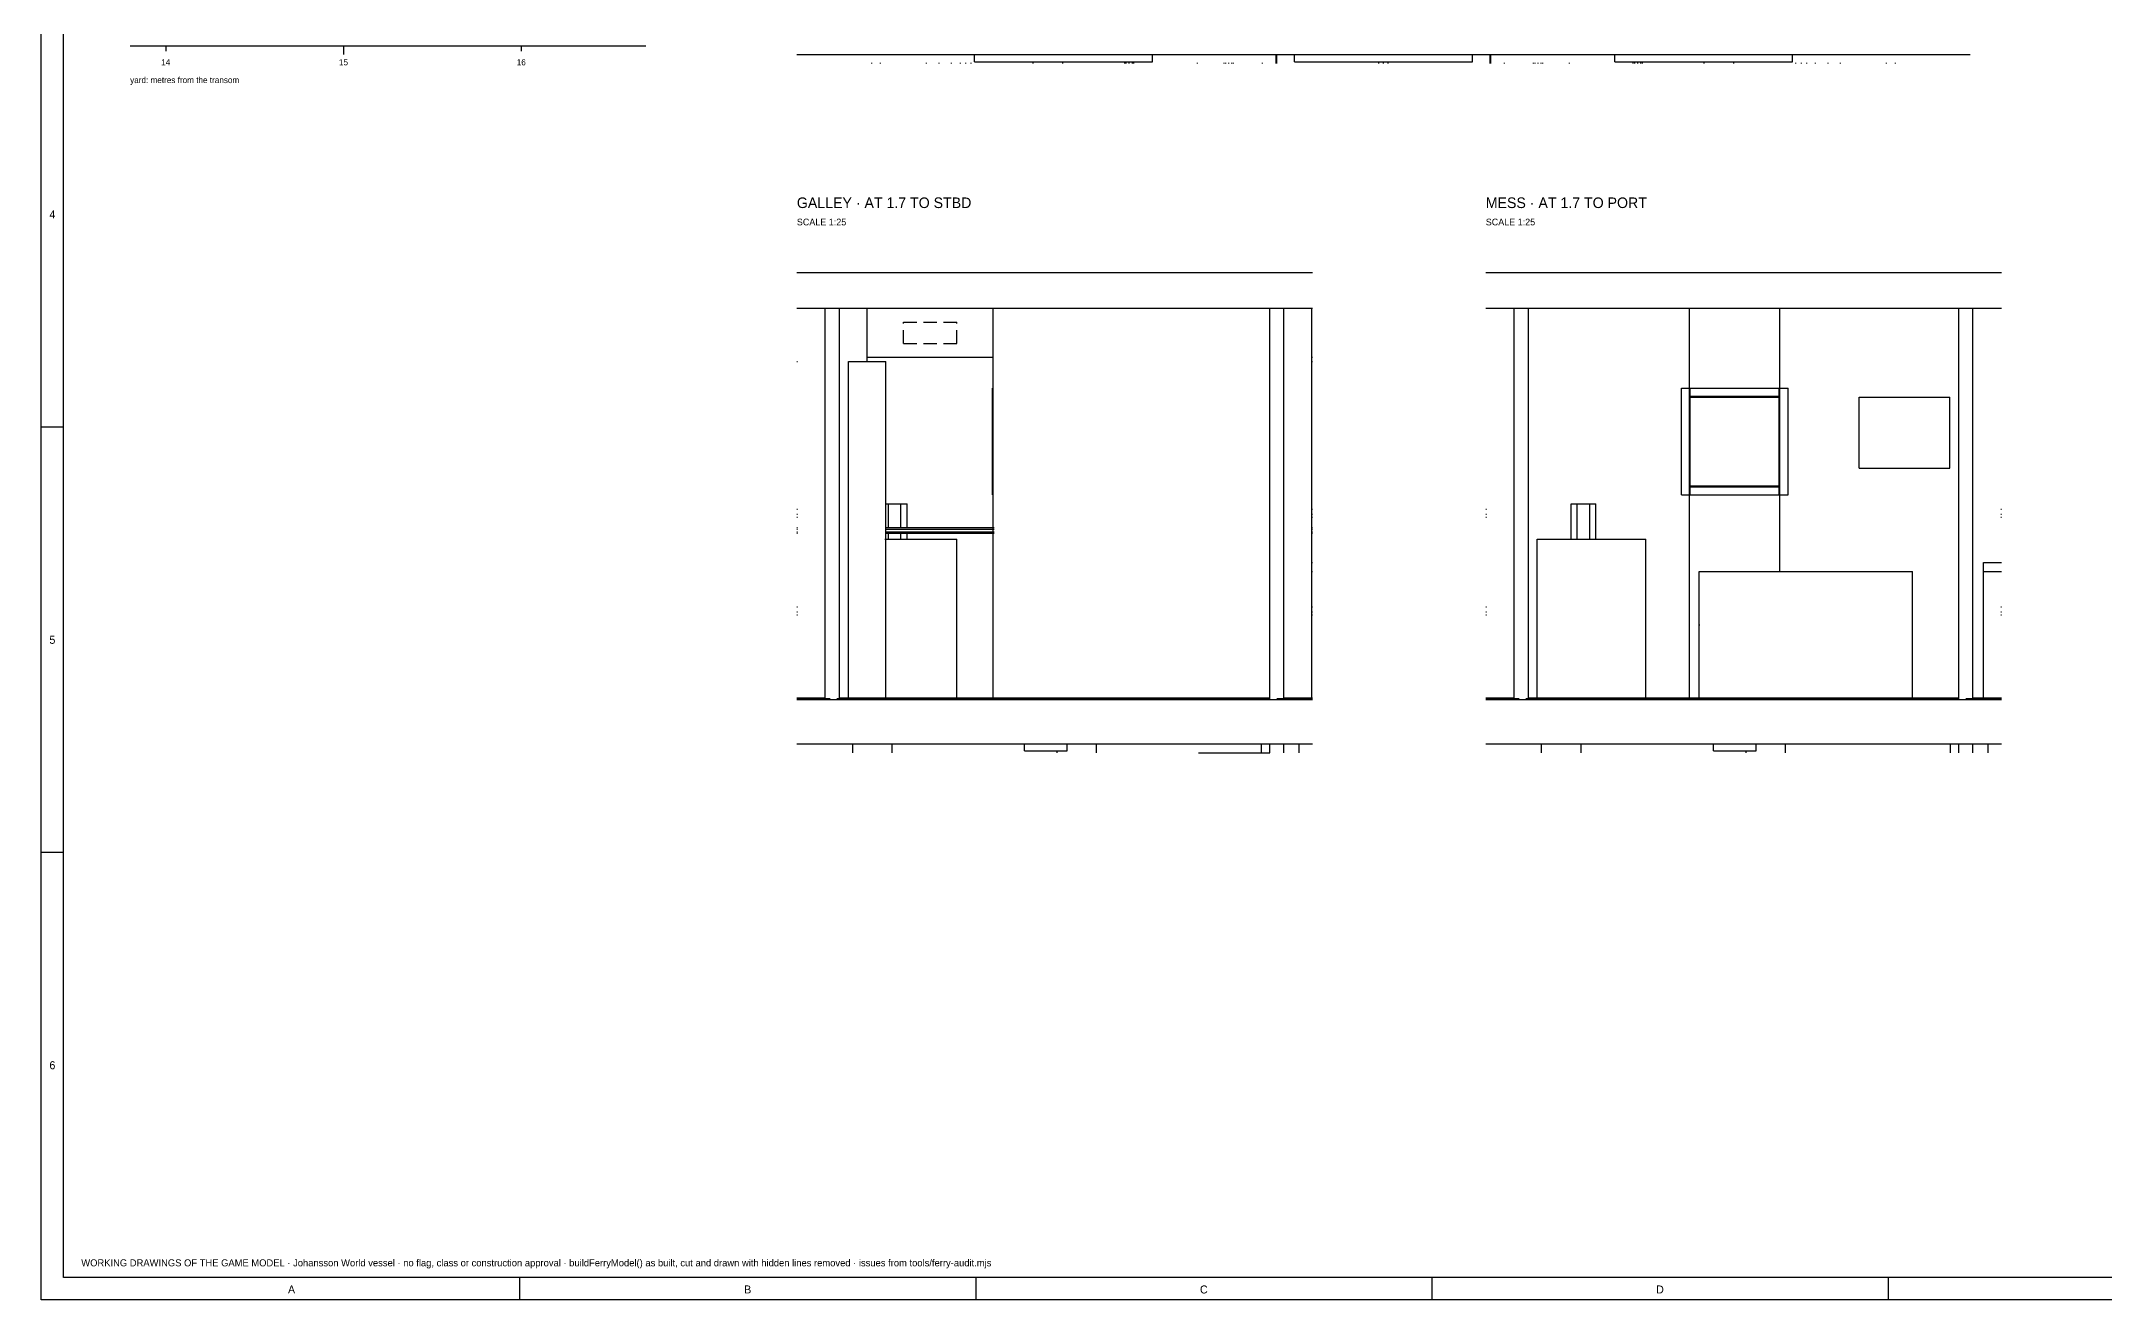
# Model space of a CAD drawing. Extents: x 5 to 836, y 5 to 589.
# Drawn here: x 5 to 469.3, y 5 to 288 of the extents above; entities that cross this region are included whole.
import ezdxf
from ezdxf.enums import TextEntityAlignment as Align

# ---------------------------------------------------------------- set-up
doc = ezdxf.new("R2010")
doc.units = 0
doc.linetypes.add('DASHED', pattern=[4.5, 3, -1.5])
for name, color, linetype in [('CUT', 7, 'CONTINUOUS'), ('DETAIL', 8, 'CONTINUOUS'), ('DIM', 3, 'CONTINUOUS'), ('FRAME', 7, 'CONTINUOUS'), ('MARKING', 4, 'DASHED'), ('MARKUP-TEXT', 1, 'CONTINUOUS'), ('OUTLINE', 7, 'CONTINUOUS'), ('TEXT', 7, 'CONTINUOUS'), ('THIN', 7, 'CONTINUOUS')]:
    doc.layers.add(name, color=color, linetype=linetype)

msp = doc.modelspace()

# ---------------------------------------------------------------- linework, layer by layer
at = {"layer": 'CUT'}
for p, q in [((175, 285), (439, 285)), ((215, 283.4), (215, 285)), ((215, 283.4), (255, 283.4)), ((255, 283.4), (255, 285)), ((359, 283.4), (359, 285)), ((359, 283.4), (399, 283.4)), ((399, 283.4), (399, 285)), ((175, 236), (291, 236)), ((330, 236), (446, 236)), ((175, 228), (291, 228)), ((181.4, 140), (181.4, 228)), ((184.6, 140), (184.6, 228)), ((281.4, 140), (281.4, 228)), ((284.6, 140), (284.6, 228)), ((330, 228), (446, 228)), ((336.4, 140), (336.4, 228)), ((339.6, 140), (339.6, 228)), ((436.4, 140), (436.4, 228)), ((439.6, 140), (439.6, 228)), ((378, 168.8), (426, 168.8)), ((378, 140), (378, 168.8)), ((426, 140), (426, 168.8)), ((175, 140.32), (181.4, 140.32)), ((175, 140.12), (181.4, 140.12)), ((175, 140), (291, 140)), ((184.6, 140.32), (281.4, 140.32)), ((184.6, 140.12), (281.4, 140.12)), ((284.6, 140.32), (291, 140.32)), ((284.6, 140.12), (291, 140.12)), ((330, 140.32), (336.4, 140.32)), ((330, 140.12), (336.4, 140.12)), ((330, 140), (446, 140)), ((339.6, 140.32), (436.4, 140.32)), ((339.6, 140.12), (436.4, 140.12)), ((439.6, 140.32), (446, 140.32)), ((439.6, 140.12), (446, 140.12)), ((175, 130), (291, 130)), ((226.2, 128.4), (226.2, 130)), ((235.8, 128.4), (235.8, 130)), ((281.4, 128), (281.4, 130)), ((284.6, 128), (284.6, 130)), ((330, 130), (446, 130)), ((381.2, 128.4), (381.2, 130)), ((390.8, 128.4), (390.8, 130)), ((436.4, 128), (436.4, 130)), ((439.6, 128), (439.6, 130)), ((226.2, 128.4), (235.8, 128.4)), ((381.2, 128.4), (390.8, 128.4))]:
    msp.add_line(p, q, dxfattribs=at)
at = {"layer": 'DETAIL'}
for p, q in [((175, 285), (439, 285)), ((215, 283.4), (215, 285)), ((215, 283.4), (255, 283.4)), ((234.84, 284.87), (234.84, 285)), ((255, 283.4), (255, 285)), ((265.16, 284.87), (265.16, 285)), ((279.8, 284.87), (279.8, 285)), ((282.84, 283), (282.84, 285)), ((283, 283), (283, 285)), ((287, 283.4), (287, 285)), ((287, 283.4), (327, 283.4)), ((327, 283.4), (327, 285)), ((331, 283), (331, 285)), ((331.16, 283), (331.16, 285)), ((334.2, 284.87), (334.2, 285)), ((348.84, 284.87), (348.84, 285)), ((359, 283.4), (359, 285)), ((359, 283.4), (399, 283.4)), ((379.16, 284.87), (379.16, 285)), ((399, 283.4), (399, 285)), ((193.84, 283), (193.84, 283.13)), ((207, 283), (207, 283.13)), ((211.79, 283), (211.79, 283.13)), ((213, 283), (213, 283.13)), ((214.2, 283), (214.2, 283.13)), ((228.16, 283), (228.16, 283.13)), ((234.84, 283), (234.84, 283.13)), ((248.76, 283), (248.76, 283.14)), ((249.11, 283), (249.11, 283.14)), ((249.8, 283), (249.8, 283.14)), ((250.49, 283), (250.49, 283.14)), ((250.84, 283), (250.84, 283.14)), ((265.16, 283), (265.16, 283.13)), ((271.16, 283), (271.16, 283.14)), ((271.51, 283), (271.51, 283.14)), ((272.2, 283), (272.2, 283.14)), ((272.89, 283), (272.89, 283.14)), ((273.24, 283), (273.24, 283.14)), ((279.8, 283), (279.8, 283.13)), ((305.96, 283), (305.96, 283.14)), ((307, 283), (307, 283.14)), ((308.04, 283), (308.04, 283.14)), ((334.2, 283), (334.2, 283.13)), ((340.76, 283), (340.76, 283.14)), ((341.11, 283), (341.11, 283.14)), ((341.8, 283), (341.8, 283.14)), ((342.49, 283), (342.49, 283.14)), ((342.84, 283), (342.84, 283.14)), ((348.84, 283), (348.84, 283.13)), ((363.16, 283), (363.16, 283.14)), ((363.51, 283), (363.51, 283.14)), ((364.2, 283), (364.2, 283.14)), ((364.89, 283), (364.89, 283.14)), ((365.24, 283), (365.24, 283.14)), ((379.16, 283), (379.16, 283.13)), ((385.84, 283), (385.84, 283.13)), ((399.79, 283), (399.79, 283.13)), ((401, 283), (401, 283.13)), ((402.21, 283), (402.21, 283.13)), ((407, 283), (407, 283.13)), ((420.16, 283), (420.16, 283.13)), ((175, 236), (291, 236)), ((330, 236), (446, 236)), ((175, 228), (291, 228)), ((181.4, 140), (181.4, 228)), ((184.6, 140), (184.6, 228)), ((190.84, 215.83), (190.84, 228)), ((219.16, 140), (219.16, 228)), ((220.84, 227.86), (220.84, 228)), ((241.16, 227.86), (241.16, 228)), ((281.4, 140), (281.4, 228)), ((284.6, 140), (284.6, 228)), ((290.84, 140), (290.84, 228)), ((330, 228), (446, 228)), ((336.4, 140), (336.4, 228)), ((339.6, 140), (339.6, 228)), ((375.84, 140), (375.84, 228)), ((396.16, 168.68), (396.16, 228)), ((436.4, 140), (436.4, 228)), ((439.6, 140), (439.6, 228)), ((175, 216), (175.14, 216)), ((186.6, 216), (195, 216)), ((186.6, 140), (186.6, 216)), ((190.84, 216.96), (219.16, 216.96)), ((195, 140), (195, 216)), ((290.72, 216), (291, 216)), ((290.84, 216.96), (291, 216.96)), ((219, 186), (219, 210)), ((219, 210), (219.27, 210)), ((374, 186), (374, 210)), ((374, 210), (398, 210)), ((376, 186), (376, 210)), ((396, 186), (396, 210)), ((398, 186), (398, 210)), ((375.84, 208.16), (396.16, 208.16)), ((376, 208), (396, 208)), ((414, 208), (434.4, 208)), ((414, 192), (414, 208)), ((434.4, 192), (434.4, 208)), ((414, 192), (434.4, 192)), ((219, 186), (219.27, 186)), ((374, 186), (398, 186)), ((375.84, 187.84), (396.16, 187.84)), ((376, 188), (396, 188)), ((175, 182.81), (175.14, 182.81)), ((175, 181.69), (175.14, 181.69)), ((194.84, 184), (199.8, 184)), ((195.6, 178.48), (195.6, 184)), ((198.4, 178.48), (198.4, 184)), ((199.8, 178.48), (199.8, 184)), ((290.86, 182.81), (291, 182.81)), ((290.86, 181.69), (291, 181.69)), ((330, 182.81), (330.14, 182.81)), ((330, 181.69), (330.14, 181.69)), ((349.2, 184), (354.8, 184)), ((349.2, 176), (349.2, 184)), ((350.6, 176), (350.6, 184)), ((353.4, 176), (353.4, 184)), ((354.8, 176), (354.8, 184)), ((445.86, 182.81), (446, 182.81)), ((445.86, 181.69), (446, 181.69)), ((175, 181), (175.14, 181)), ((175, 178.64), (175.14, 178.64)), ((175, 178.32), (175.14, 178.32)), ((175, 177.68), (175.14, 177.68)), ((175, 177.36), (175.14, 177.36)), ((194.87, 178.64), (219.36, 178.64)), ((194.87, 178.32), (219.36, 178.32)), ((194.87, 177.68), (219.36, 177.68)), ((194.87, 177.36), (219.36, 177.36)), ((195.6, 176), (195.6, 177.52)), ((198.4, 176), (198.4, 177.52)), ((199.8, 176), (199.8, 177.52)), ((290.72, 178.64), (291, 178.64)), ((290.72, 178.32), (291, 178.32)), ((290.72, 177.68), (291, 177.68)), ((290.72, 177.36), (291, 177.36)), ((290.86, 181), (291, 181)), ((330, 181), (330.14, 181)), ((445.86, 181), (446, 181)), ((194.83, 176), (211, 176)), ((211, 140), (211, 176)), ((341.6, 176), (366, 176)), ((341.6, 140), (341.6, 176)), ((366, 140), (366, 176)), ((290.86, 170.8), (291, 170.8)), ((290.86, 168.8), (291, 168.8)), ((378, 168.8), (426, 168.8)), ((378, 140), (378, 168.8)), ((426, 140), (426, 168.8)), ((442, 170.8), (446, 170.8)), ((442, 140), (442, 170.8)), ((442, 168.8), (446, 168.8)), ((175, 160.81), (175.14, 160.81)), ((175, 159.69), (175.14, 159.69)), ((175, 159), (175.14, 159)), ((290.86, 160.81), (291, 160.81)), ((290.86, 159.69), (291, 159.69)), ((290.86, 159), (291, 159)), ((330, 160.81), (330.14, 160.81)), ((330, 159.69), (330.14, 159.69)), ((330, 159), (330.14, 159)), ((445.86, 160.81), (446, 160.81)), ((445.86, 159.69), (446, 159.69)), ((445.86, 159), (446, 159)), ((378, 156.8), (378.14, 156.8)), ((425.86, 156.8), (426, 156.8)), ((175, 140), (291, 140)), ((180.6, 140), (180.6, 140.14)), ((190.84, 140), (190.84, 140.14)), ((201.19, 140), (201.19, 140.14)), ((202.31, 140), (202.31, 140.14)), ((203, 140), (203, 140.14)), ((220.84, 140), (220.84, 140.14)), ((223, 140), (223, 140.14)), ((241.16, 140), (241.16, 140.14)), ((250.94, 140), (250.94, 140.14)), ((252.06, 140), (252.06, 140.14)), ((252.75, 140), (252.75, 140.14)), ((271, 140), (271, 140.14)), ((285.4, 140), (285.4, 140.14)), ((287, 140), (287, 140.14)), ((330, 140), (446, 140)), ((356.19, 140), (356.19, 140.14)), ((357.31, 140), (357.31, 140.14)), ((358, 140), (358, 140.14)), ((396.16, 140), (396.16, 140.14)), ((405.94, 140), (405.94, 140.14)), ((407.06, 140), (407.06, 140.14)), ((407.75, 140), (407.75, 140.14)), ((175, 130), (291, 130)), ((187.56, 128), (187.56, 130)), ((196.44, 128), (196.44, 130)), ((226.2, 128.4), (226.2, 130)), ((233.56, 129.87), (233.56, 130)), ((235.8, 128.4), (235.8, 130)), ((242.44, 128), (242.44, 130)), ((279.56, 128), (279.56, 130)), ((281.4, 128), (281.4, 130)), ((284.6, 128), (284.6, 130)), ((288.04, 128), (288.04, 130)), ((330, 130), (446, 130)), ((342.56, 128), (342.56, 130)), ((351.44, 128), (351.44, 130)), ((381.2, 128.4), (381.2, 130)), ((388.56, 129.87), (388.56, 130)), ((390.8, 128.4), (390.8, 130)), ((397.44, 128), (397.44, 130)), ((434.56, 128), (434.56, 130)), ((436.4, 128), (436.4, 130)), ((439.6, 128), (439.6, 130)), ((443.04, 128), (443.04, 130)), ((226.2, 128.4), (235.8, 128.4)), ((233.56, 128), (233.56, 128.53)), ((265.4, 128), (281.4, 128)), ((381.2, 128.4), (390.8, 128.4)), ((388.56, 128), (388.56, 128.53))]:
    msp.add_line(p, q, dxfattribs=at)
at = {"layer": 'DIM'}
for p, q in [((25, 287), (141, 287)), ((33, 287), (33, 285.8)), ((73, 287), (73, 285)), ((113, 287), (113, 285.8))]:
    msp.add_line(p, q, dxfattribs=at)
at = {"layer": 'FRAME'}
for p, q in [((10, 10), (10, 584)), ((831, 10), (10, 10))]:
    msp.add_line(p, q, dxfattribs=at)
at = {"layer": 'MARKING'}
for p, q in [((199, 224.8), (211, 224.8)), ((199, 220), (199, 224.8)), ((211, 220), (211, 224.8)), ((199, 220), (211, 220)), ((175, 140.32), (181.4, 140.32)), ((175, 140.2), (291, 140.2)), ((175, 140.12), (291, 140.12)), ((175, 140.04), (291, 140.04)), ((181.4, 140.12), (181.4, 140.32)), ((184.6, 140.32), (186.7, 140.32)), ((184.6, 140.12), (184.6, 140.32)), ((194.81, 140.32), (281.4, 140.32)), ((281.4, 140.12), (281.4, 140.32)), ((284.6, 140.32), (291, 140.32)), ((284.6, 140.12), (284.6, 140.32)), ((330, 140.32), (336.4, 140.32)), ((330, 140.2), (446, 140.2)), ((330, 140.12), (336.4, 140.12)), ((330, 140.04), (446, 140.04)), ((336.4, 140.12), (336.4, 140.32)), ((339.6, 140.32), (341.7, 140.32)), ((339.6, 140.12), (339.6, 140.32)), ((339.6, 140.12), (436.4, 140.12)), ((365.9, 140.32), (378.07, 140.32)), ((425.91, 140.32), (436.4, 140.32)), ((436.4, 140.12), (436.4, 140.32)), ((439.6, 140.32), (442.1, 140.32)), ((439.6, 140.12), (439.6, 140.32)), ((439.6, 140.12), (446, 140.12)), ((445.86, 140.32), (446, 140.32))]:
    msp.add_line(p, q, dxfattribs=at)
at = {"layer": 'OUTLINE'}
for p, q in [((191.8, 283.14), (191.8, 283)), ((204.2, 283), (204.2, 283.14)), ((209.8, 283), (209.8, 283.14)), ((404.2, 283), (404.2, 283.14)), ((409.8, 283), (409.8, 283.14)), ((422.2, 283), (422.2, 283.14))]:
    msp.add_line(p, q, dxfattribs=at)
at = {"layer": 'THIN'}
for p, q in [((5, 5), (5, 589)), ((5, 201.33), (10, 201.33)), ((5, 105.67), (10, 105.67)), ((112.63, 10), (112.63, 5)), ((215.25, 10), (215.25, 5)), ((317.88, 10), (317.88, 5)), ((420.5, 10), (420.5, 5)), ((836, 5), (5, 5))]:
    msp.add_line(p, q, dxfattribs=at)

# ---------------------------------------------------------------- texts
at = {"layer": 'MARKUP-TEXT'}
msp.add_text('WORKING DRAWINGS OF THE GAME MODEL · Johansson World vessel · no flag, class or construction approval · buildFerryModel() as built, cut and drawn with hidden lines removed · issues from tools/ferry-audit.mjs', height=1.58, dxfattribs=at).set_placement((14, 12.5))
at = {"layer": 'TEXT'}
for s, height, p in [('14', 1.37, (33, 282.6)), ('15', 1.37, (73, 282.6)), ('16', 1.37, (113, 282.6)), ('4', 1.8, (7.5, 248.17)), ('5', 1.8, (7.5, 152.5)), ('6', 1.8, (7.5, 56.83)), ('A', 1.8, (61.31, 6.4)), ('B', 1.8, (163.94, 6.4)), ('C', 1.8, (266.56, 6.4)), ('D', 1.8, (369.19, 6.4))]:
    msp.add_text(s, height=height, dxfattribs=at).set_placement(p, align=Align.CENTER)
for s, height, p in [('yard: metres from the transom', 1.37, (25, 278.6)), ('GALLEY · AT 1.7 TO STBD', 2.38, (175, 250.5)), ('MESS · AT 1.7 TO PORT', 2.38, (330, 250.5)), ('SCALE 1:25', 1.51, (175, 246.6)), ('SCALE 1:25', 1.51, (330, 246.6))]:
    msp.add_text(s, height=height, dxfattribs=at).set_placement(p)

doc.saveas('drawing.dxf')
